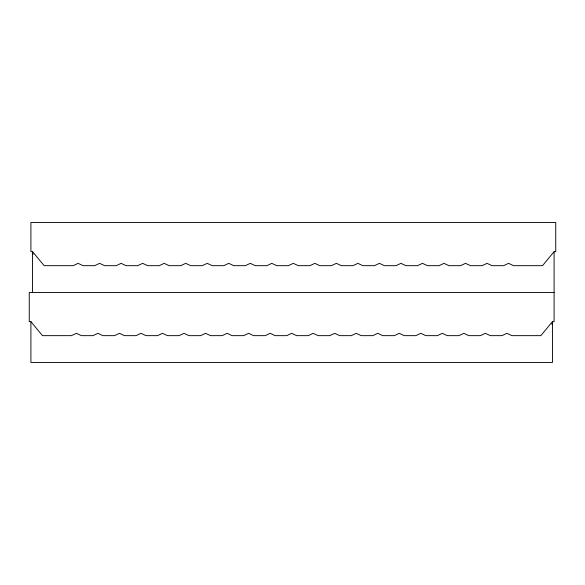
<?xml version="1.0" encoding="UTF-8"?>
<svg xmlns="http://www.w3.org/2000/svg" width="585" height="585" viewBox="0 0 585 585"><rect width="100%" height="100%" fill="white"/><g stroke="black" fill="none" stroke-linecap="round" stroke-linejoin="round"><path stroke-width="0.88" d="M554.097 251.682L542.507 265.678L513.528 265.678L508.562 263.345L503.597 265.678L492.007 265.678L487.042 263.345L482.077 265.678L470.486 265.678L465.514 263.345L460.549 265.678L448.958 265.678L443.993 263.345L439.028 265.678L427.438 265.678L422.472 263.345L417.5 265.678L405.91 265.678L400.944 263.345L395.979 265.678L384.389 265.678L379.424 263.345L374.459 265.678L362.868 265.678L357.896 263.345L352.93 265.678L341.34 265.678L336.375 263.345L331.41 265.678L319.82 265.678L314.854 263.345L309.882 265.678L298.291 265.678L293.326 263.345L288.361 265.678L276.771 265.678L271.806 263.345L266.84 265.678L255.25 265.678L250.278 263.345L245.312 265.678L233.722 265.678L228.757 263.345L223.792 265.678L212.201 265.678L207.236 263.345L202.264 265.678L190.673 265.678L185.708 263.345L180.743 265.678L169.153 265.678L164.188 263.345L159.222 265.678L147.632 265.678L142.66 263.345L137.694 265.678L126.104 265.678L121.139 263.345L116.174 265.678L104.583 265.678L99.618 263.345L94.646 265.678L83.055 265.678L78.09 263.345L73.125 265.678L44.153 265.678L32.563 251.682L30.903 251.682L30.903 222.519L555.75 222.519L555.75 251.682L554.097 251.682L554.097 321.655L552.437 321.655L540.847 335.651L511.875 335.651L506.91 333.318L501.945 335.651L490.354 335.651L485.382 333.318L480.417 335.651L468.826 335.651L463.861 333.318L458.896 335.651L447.306 335.651L442.34 333.318L437.368 335.651L425.778 335.651L420.812 333.318L415.847 335.651L404.257 335.651L399.292 333.318L394.327 335.651L382.736 335.651L377.764 333.318L372.799 335.651L361.208 335.651L356.243 333.318L351.278 335.651L339.688 335.651L334.722 333.318L329.75 335.651L318.16 335.651L313.194 333.318L308.229 335.651L296.639 335.651L291.674 333.318L286.708 335.651L275.118 335.651L270.146 333.318L265.18 335.651L253.59 335.651L248.625 333.318L243.66 335.651L232.07 335.651L227.104 333.318L222.132 335.651L210.541 335.651L205.576 333.318L200.611 335.651L189.021 335.651L184.056 333.318L179.09 335.651L167.5 335.651L162.528 333.318L157.562 335.651L145.972 335.651L141.007 333.318L136.042 335.651L124.451 335.651L119.486 333.318L114.514 335.651L102.923 335.651L97.958 333.318L92.993 335.651L81.403 335.651L76.438 333.318L71.472 335.651L42.493 335.651L30.903 321.655L29.25 321.655L29.25 292.5L554.097 292.5M32.563 254.014L33.433 254.014M551.567 323.988L552.437 323.988M552.437 321.655L552.437 362.481L30.903 362.481L30.903 321.655M32.563 251.682L32.563 292.5"/></g></svg>
